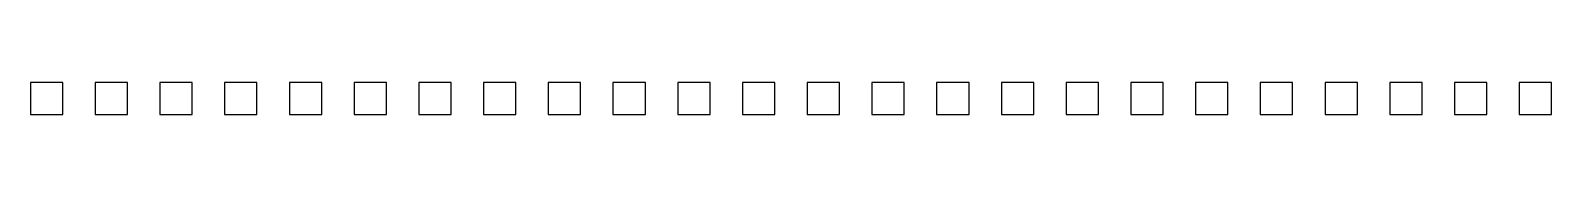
# Model space of a CAD drawing. Extents: x 0 to 470, y 0 to 10.
import ezdxf

# ---------------------------------------------------------------- set-up
doc = ezdxf.new("R2010")
doc.units = 0

# ---------------------------------------------------------------- blocks, each defined once
blk = doc.blocks.new('B0')
blk.add_lwpolyline([(0, 0), (10, 0), (10, 10), (0, 10)], close=True)
blk = doc.blocks.new('B1')
blk.add_lwpolyline([(0, 0), (10, 0), (10, 10), (0, 10)], close=True)
blk = doc.blocks.new('B2')
blk.add_lwpolyline([(0, 0), (10, 0), (10, 10), (0, 10)], close=True)
blk = doc.blocks.new('B3')
blk.add_lwpolyline([(0, 0), (10, 0), (10, 10), (0, 10)], close=True)
blk = doc.blocks.new('B4')
blk.add_lwpolyline([(0, 0), (10, 0), (10, 10), (0, 10)], close=True)
blk = doc.blocks.new('B5')
blk.add_lwpolyline([(0, 0), (10, 0), (10, 10), (0, 10)], close=True)
blk = doc.blocks.new('B6')
blk.add_lwpolyline([(0, 0), (10, 0), (10, 10), (0, 10)], close=True)
blk = doc.blocks.new('B7')
blk.add_lwpolyline([(0, 0), (10, 0), (10, 10), (0, 10)], close=True)
blk = doc.blocks.new('B8')
blk.add_lwpolyline([(0, 0), (10, 0), (10, 10), (0, 10)], close=True)
blk = doc.blocks.new('B9')
blk.add_lwpolyline([(0, 0), (10, 0), (10, 10), (0, 10)], close=True)
blk = doc.blocks.new('B10')
blk.add_lwpolyline([(0, 0), (10, 0), (10, 10), (0, 10)], close=True)
blk = doc.blocks.new('B11')
blk.add_lwpolyline([(0, 0), (10, 0), (10, 10), (0, 10)], close=True)
blk = doc.blocks.new('B12')
blk.add_lwpolyline([(0, 0), (10, 0), (10, 10), (0, 10)], close=True)
blk = doc.blocks.new('B13')
blk.add_lwpolyline([(0, 0), (10, 0), (10, 10), (0, 10)], close=True)
blk = doc.blocks.new('B14')
blk.add_lwpolyline([(0, 0), (10, 0), (10, 10), (0, 10)], close=True)
blk = doc.blocks.new('B15')
blk.add_lwpolyline([(0, 0), (10, 0), (10, 10), (0, 10)], close=True)
blk = doc.blocks.new('B16')
blk.add_lwpolyline([(0, 0), (10, 0), (10, 10), (0, 10)], close=True)
blk = doc.blocks.new('B17')
blk.add_lwpolyline([(0, 0), (10, 0), (10, 10), (0, 10)], close=True)
blk = doc.blocks.new('B18')
blk.add_lwpolyline([(0, 0), (10, 0), (10, 10), (0, 10)], close=True)
blk = doc.blocks.new('B19')
blk.add_lwpolyline([(0, 0), (10, 0), (10, 10), (0, 10)], close=True)
blk = doc.blocks.new('B20')
blk.add_lwpolyline([(0, 0), (10, 0), (10, 10), (0, 10)], close=True)
blk = doc.blocks.new('B21')
blk.add_lwpolyline([(0, 0), (10, 0), (10, 10), (0, 10)], close=True)
blk = doc.blocks.new('B22')
blk.add_lwpolyline([(0, 0), (10, 0), (10, 10), (0, 10)], close=True)
blk = doc.blocks.new('B23')
blk.add_lwpolyline([(0, 0), (10, 0), (10, 10), (0, 10)], close=True)

msp = doc.modelspace()

# ---------------------------------------------------------------- block references
for name, p in [('B0', (0, 0)), ('B1', (20, 0)), ('B2', (40, 0)), ('B3', (60, 0)), ('B4', (80, 0)), ('B5', (100, 0)), ('B6', (120, 0)), ('B7', (140, 0)), ('B8', (160, 0)), ('B9', (180, 0)), ('B10', (200, 0)), ('B11', (220, 0)), ('B12', (240, 0)), ('B13', (260, 0)), ('B14', (280, 0)), ('B15', (300, 0)), ('B16', (320, 0)), ('B17', (340, 0)), ('B18', (360, 0)), ('B19', (380, 0)), ('B20', (400, 0)), ('B21', (420, 0)), ('B22', (440, 0)), ('B23', (460, 0))]:
    msp.add_blockref(name, p)

doc.saveas('drawing.dxf')
